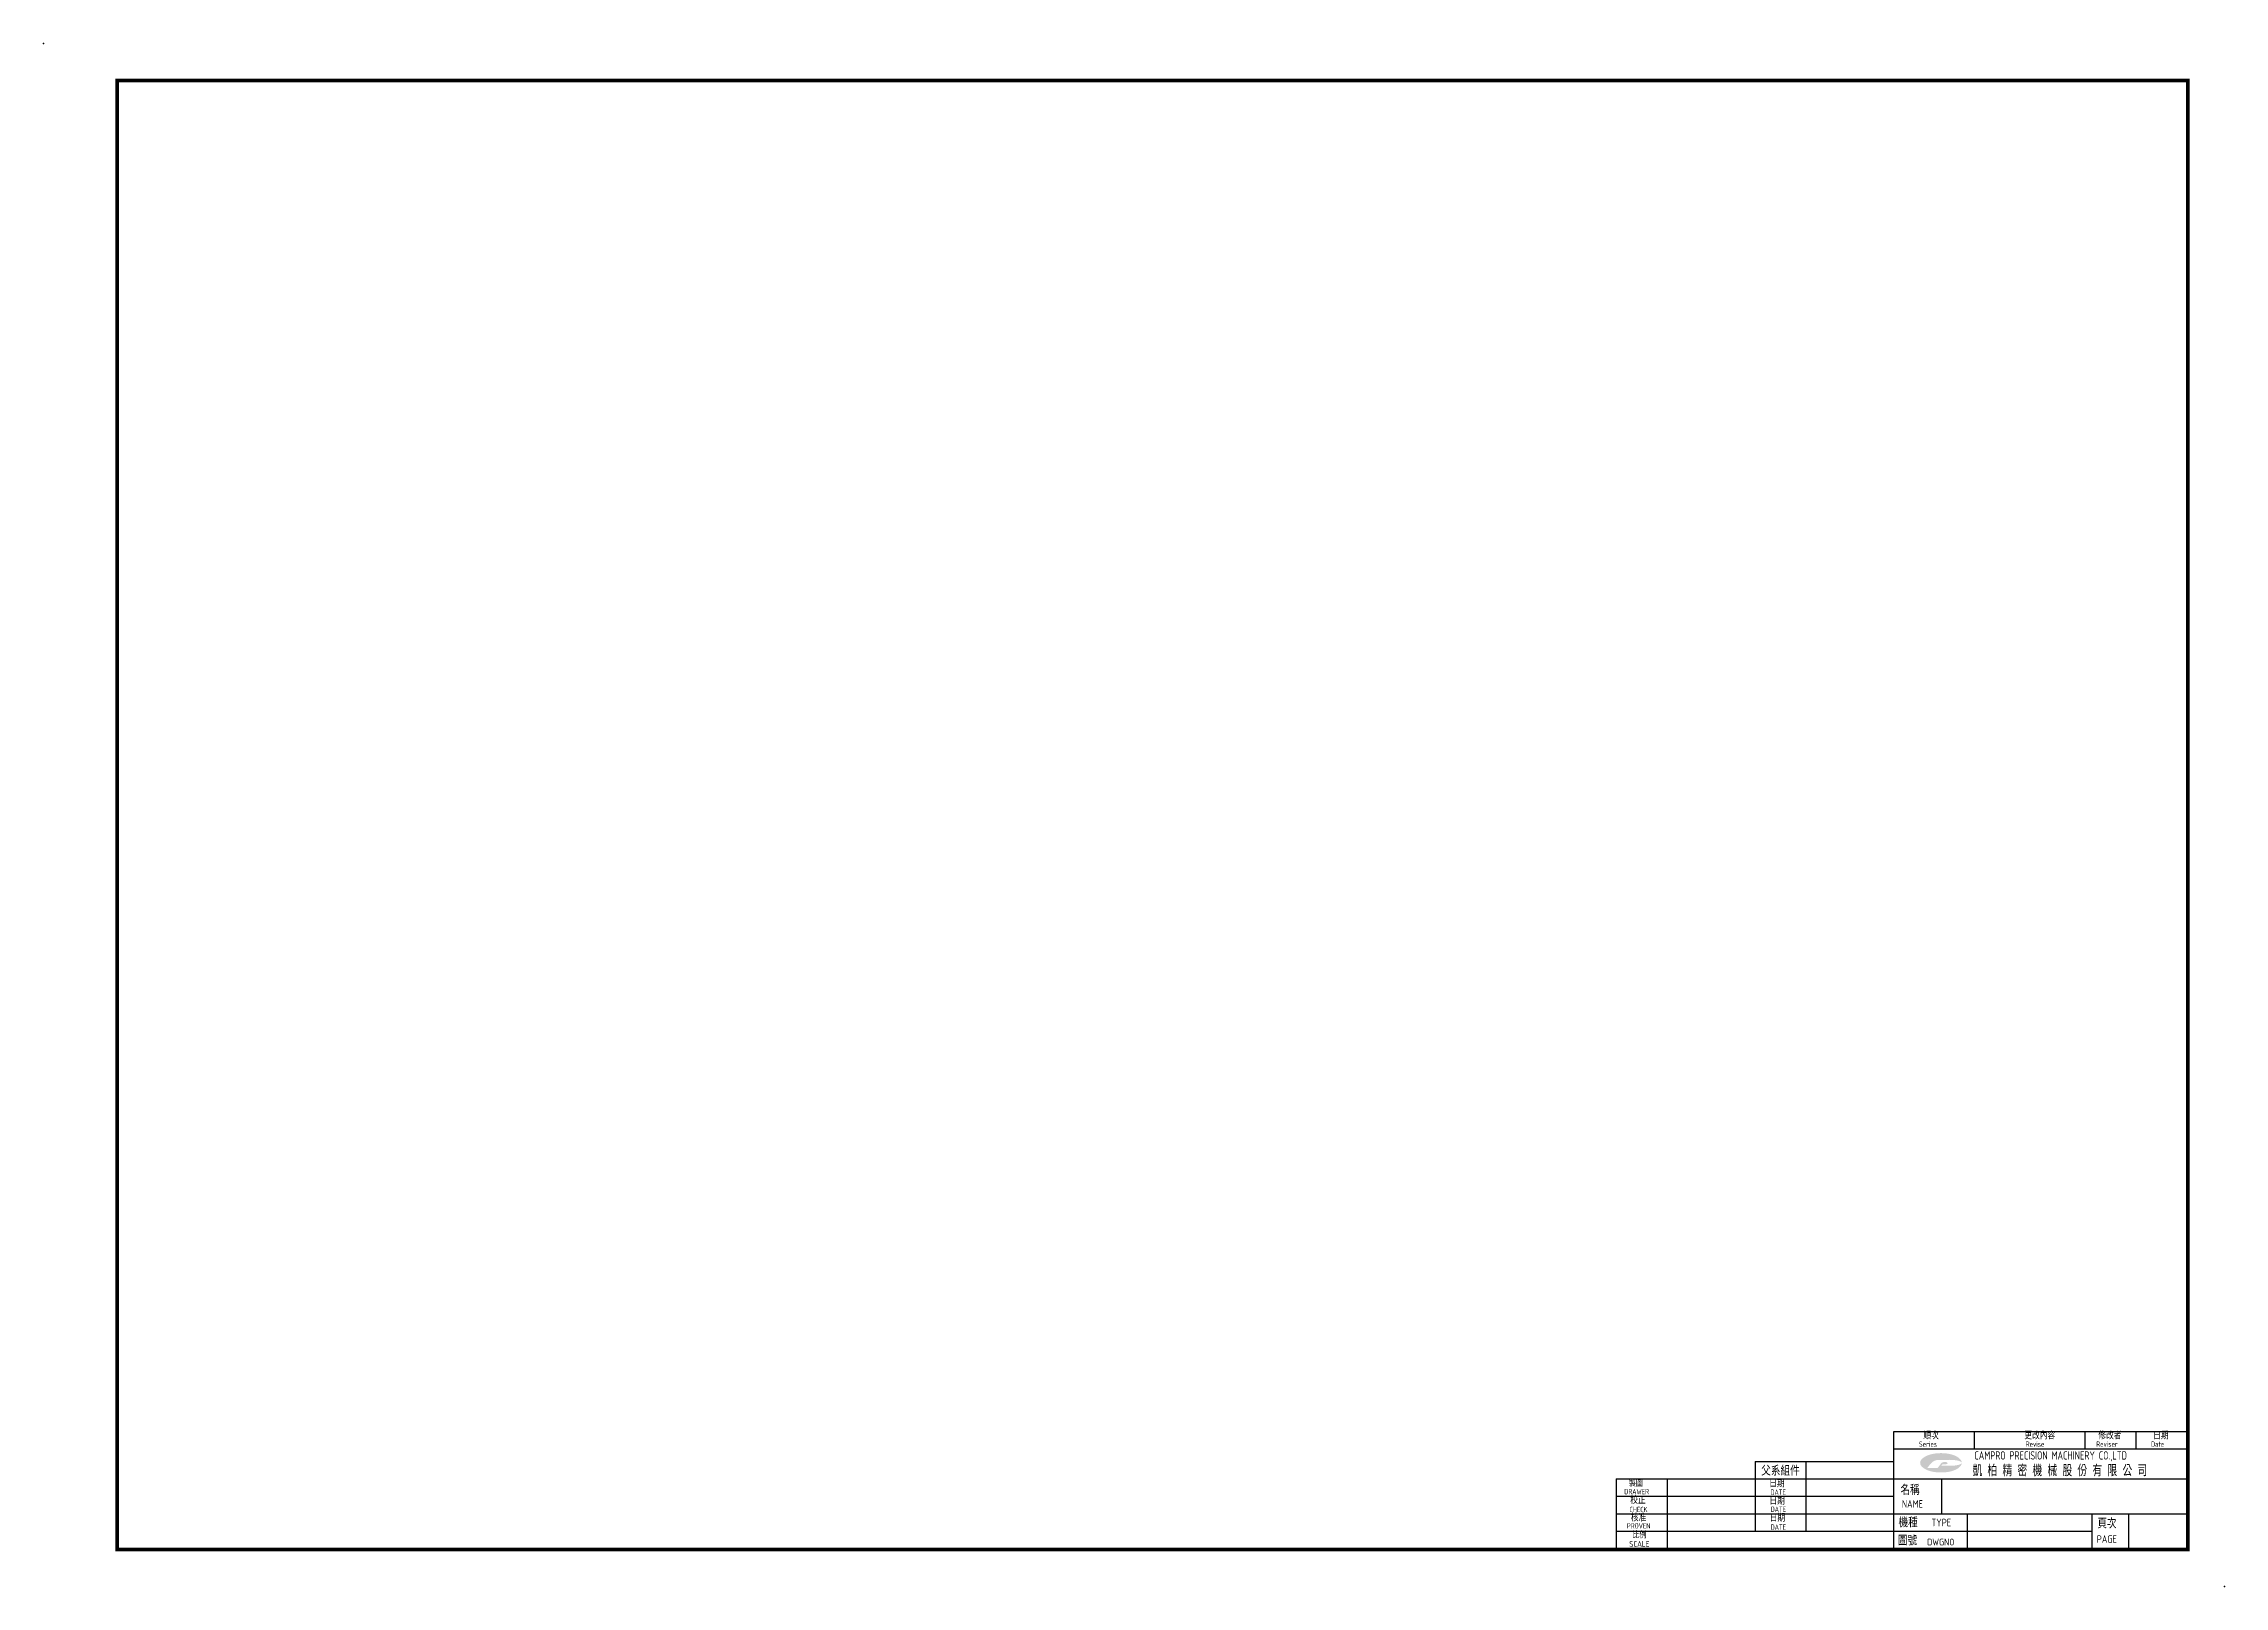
# Model space of a CAD drawing. Extents: x -3019 to -2425, y -1694 to -1274.
import ezdxf
from ezdxf.enums import TextEntityAlignment as Align

# ---------------------------------------------------------------- set-up
doc = ezdxf.new("R2010")
doc.units = 0
doc.header["$LTSCALE"] = 4
doc.layers.get('0').update_dxf_attribs({"linetype": 'CONTINUOUS'})
doc.layers.add('BORDER', color=7, linetype='CONTINUOUS')
doc.styles.get("Standard").update_dxf_attribs({"font": 'isocp.shx', "width": 0.8, "bigfont": 'chineset.shx'})

msp = doc.modelspace()

# ---------------------------------------------------------------- hatches: boundary and pattern name
at = {"linetype": 'Continuous'}
h = msp.add_hatch(color=13, dxfattribs=at)
edge = h.paths.add_edge_path(flags=16)
edge.add_arc((-2502.52, -1662.53), 2.83, 90, 141.873)
edge.add_line((-2504.75, -1660.78), (-2505.64, -1661.92))
edge.add_line((-2505.64, -1661.92), (-2502.93, -1661.92))
edge.add_arc((-2502.93, -1661.72), 0.203, 270, 329.53809)
edge.add_line((-2502.75, -1661.82), (-2501.83, -1660.62))
edge.add_arc((-2501.18, -1661.11), 0.81, 90, 142.44605, ccw=False)
edge.add_line((-2501.18, -1660.3), (-2500.74, -1660.3))
edge.add_arc((-2500.74, -1661.8), 1.5, 79.45218, 90, ccw=False)
edge.add_arc((-2500.63, -1661.21), 0.896, 65.79453, 79.45218, ccw=False)
edge.add_arc((-2500.47, -1660.84), 0.488, 42.65846, 65.79453, ccw=False)
edge.add_arc((-2500.22, -1660.61), 0.148, 0, 42.65846, ccw=False)
edge.add_arc((-2500.22, -1660.61), 0.148, -42.65846, 0, ccw=False)
edge.add_arc((-2500.47, -1660.38), 0.488, 294.20547, 317.34154, ccw=False)
edge.add_arc((-2500.63, -1660.01), 0.896, 280.54782, 294.20547, ccw=False)
edge.add_arc((-2500.74, -1659.41), 1.5, 270, 280.54782, ccw=False)
edge.add_line((-2500.74, -1660.91), (-2501.54, -1660.91))
edge.add_line((-2501.54, -1660.91), (-2501.85, -1661.32))
edge.add_line((-2501.85, -1661.32), (-2499.55, -1661.32))
edge.add_arc((-2499.55, -1647.75), 13.57, 270, 275.77672)
edge.add_arc((-2498.91, -1654.11), 7.17, 275.77672, 283.725)
edge.add_arc((-2497.95, -1658.07), 3.1, 283.725, 300.52521)
edge.add_arc((-2496.51, -1660.51), 0.269, 300.52521, 360)
edge.add_arc((-2496.51, -1660.51), 0.269, 0, 59.47479)
edge.add_arc((-2497.95, -1662.95), 3.1, 59.47479, 76.275)
edge.add_arc((-2498.91, -1666.9), 7.17, 76.275, 84.22328)
edge.add_arc((-2499.55, -1673.26), 13.57, 84.22328, 90)
edge.add_line((-2499.55, -1659.7), (-2502.52, -1659.7))
edge = h.paths.add_edge_path()
edge.add_arc((-2497.56, -1660.51), 1.32, 318.26218, 401.73782)
edge.add_arc((-2499.62, -1662.35), 4.08, 41.73782, 65.09523)
edge.add_arc((-2501, -1665.32), 7.36, 65.09523, 79.11416)
edge.add_arc((-2501.91, -1670.05), 12.18, 79.11416, 90)
edge.add_arc((-2501.91, -1670.05), 12.18, 90, 100.88584)
edge.add_arc((-2502.82, -1665.32), 7.36, 100.88584, 114.90477)
edge.add_arc((-2504.2, -1662.35), 4.08, 114.90477, 138.26218)
edge.add_arc((-2506.26, -1660.51), 1.32, 138.26218, 180)
edge.add_arc((-2506.26, -1660.51), 1.32, 180, 221.73782)
edge.add_arc((-2504.2, -1658.67), 4.08, 221.73782, 245.09523)
edge.add_arc((-2502.82, -1655.69), 7.36, 245.09523, 259.11416)
edge.add_arc((-2501.91, -1650.96), 12.18, 259.11416, 270)
edge.add_arc((-2501.91, -1650.96), 12.18, 270, 280.88584)
edge.add_arc((-2501, -1655.69), 7.36, 280.88584, 294.90477)
edge.add_arc((-2499.62, -1658.67), 4.08, 294.90477, 318.26218)

# ---------------------------------------------------------------- linework, layer by layer
at = {"color": 13}
for p, q in [((-2514.71, -1651.94), (-2434.71, -1651.94)), ((-2514.71, -1684.14), (-2514.71, -1651.94)), ((-2514.71, -1656.69), (-2434.71, -1656.69)), ((-2492.74, -1656.69), (-2492.74, -1651.94)), ((-2462.59, -1656.69), (-2462.59, -1651.94)), ((-2448.71, -1656.69), (-2448.71, -1651.94)), ((-2552.56, -1660.11), (-2552.56, -1679.11)), ((-2552.56, -1660.11), (-2514.71, -1660.11)), ((-2538.68, -1660.11), (-2538.68, -1679.11)), ((-2590.41, -1664.86), (-2590.41, -1684.14)), ((-2590.41, -1664.86), (-2514.71, -1664.86)), ((-2576.53, -1664.86), (-2576.53, -1684.14)), ((-2514.71, -1664.86), (-2434.71, -1664.86)), ((-2501.71, -1674.36), (-2501.71, -1664.86)), ((-2590.41, -1669.61), (-2514.71, -1669.61)), ((-2590.41, -1674.36), (-2514.71, -1674.36)), ((-2514.71, -1674.36), (-2434.71, -1674.36)), ((-2494.71, -1684.14), (-2494.71, -1674.36)), ((-2460.71, -1684.14), (-2460.71, -1674.36)), ((-2450.71, -1684.14), (-2450.71, -1674.36)), ((-2590.41, -1679.11), (-2514.71, -1679.11)), ((-2574.71, -1684.14), (-2514.71, -1684.14))]:
    msp.add_line(p, q, dxfattribs=at)
at = {"color": 13, "linetype": 'Continuous'}
msp.add_line((-2514.71, -1679.11), (-2460.71, -1679.11), dxfattribs=at)
at = {"color": 13, "const_width": 1}
msp.add_lwpolyline([(-2998.71, -1684.14), (-2998.71, -1284.14), (-2434.71, -1284.14), (-2434.71, -1684.14)], close=True, dxfattribs=at)
at = {"layer": 'BORDER', "color": 13}
for p in [(-3018.71, -1274.14), (-2424.71, -1694.14)]:
    msp.add_point(p, dxfattribs=at)

# ---------------------------------------------------------------- texts
at = {"color": 13, "width": 0.8}
for s, height, p in [('Series', 1.446, (-2507.91, -1656.14)), ('順次', 1.944, (-2506.69, -1654.09)), ('更改內容', 1.944, (-2479.2, -1654.09)), ('Revise', 1.446, (-2478.83, -1656.14)), ('Reviser', 1.446, (-2459.61, -1656.14)), ('修改者', 1.944, (-2459.04, -1654.09)), ('Date', 1.446, (-2444.7, -1656.14)), ('日期', 1.944, (-2444.12, -1654.09)), ('CAMPRO PRECISION MACHINERY CO.,LTD', 2.25, (-2492.82, -1659.62)), ('DRAWER', 1.446, (-2588.17, -1669.06)), ('製圖', 1.75, (-2586.9, -1666.97)), ('日期', 1.944, (-2548.71, -1667.14)), ('DATE', 1.446, (-2548.35, -1669.21)), ('名稱', 2.7, (-2512.93, -1669.24)), ('CHECK', 1.446, (-2586.78, -1673.93)), ('校正', 1.944, (-2586.52, -1671.68)), ('核准', 1.944, (-2586.38, -1676.45)), ('日期', 1.944, (-2548.63, -1671.88)), ('日期', 1.944, (-2548.55, -1676.5)), ('DATE', 1.446, (-2548.3, -1673.88)), ('NAME', 2.04, (-2512.56, -1672.71)), ('PROVEN', 1.446, (-2587.47, -1678.39)), ('比例', 1.75, (-2585.92, -1681.04)), ('DATE', 1.446, (-2548.31, -1678.73)), ('圖號', 2.43, (-2513.64, -1682.96)), ('機種', 2.43, (-2513.48, -1678.04)), ('TYPE', 2.04, (-2504.5, -1677.78)), ('PAGE', 2.04, (-2459.46, -1682.29)), ('頁次', 2.7, (-2459.28, -1678.36)), ('SCALE', 1.607, (-2586.81, -1683.39)), ('DWGNO', 1.836, (-2505.67, -1682.99))]:
    msp.add_text(s, height=height, dxfattribs=at).set_placement(p)
msp.add_text('父系組件', height=2.43, dxfattribs=at).set_placement((-2545.62, -1662.48), align=Align.MIDDLE)
at = {"color": 13, "linetype": 'Continuous', "width": 0.8}
msp.add_text('凱 柏 精 密 機 械 股 份 有 限 公 司', height=3.15, dxfattribs=at).set_placement((-2493.33, -1664.17))

doc.saveas('drawing.dxf')
